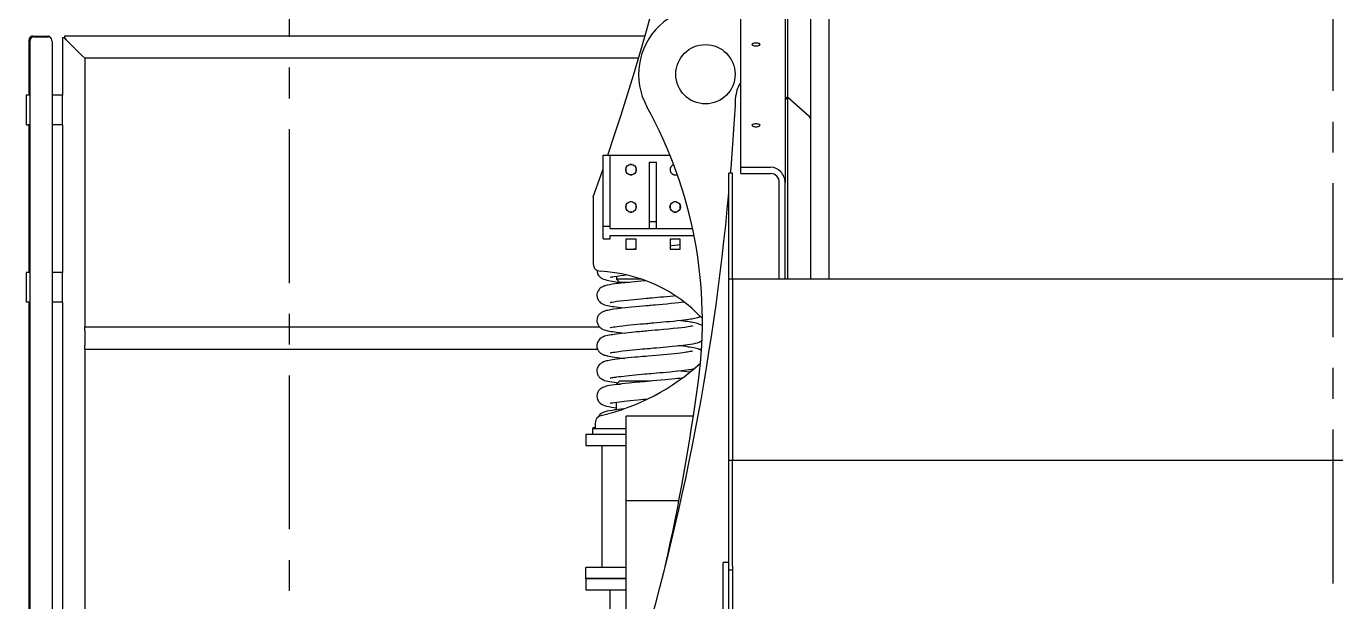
# Model space of a CAD drawing. Header units: millimetres. Extents: x 0 to 55611, y 0 to 32827.
# Drawn here: x 4728 to 6980, y 14954 to 15943 of the extents above; entities that cross this region are included whole.
import ezdxf

# ---------------------------------------------------------------- set-up
doc = ezdxf.new("R2010")
doc.units = ezdxf.units.MM
doc.header["$LTSCALE"] = 10
doc.linetypes.add('CENTER', pattern=[50.8, 31.75, -6.35, 6.35, -6.35])
doc.linetypes.add('SLD-Continua', pattern=[0])
for name, color, linetype in [('CHUTE', 30, 'SLD-Continua'), ('EQUIPO', 30, 'SLD-Continua'), ('FIMSA-CENTROS', 3, 'CENTER'), ('STRUC', 5, 'SLD-Continua')]:
    doc.layers.add(name, color=color, linetype=linetype)

msp = doc.modelspace()

# ---------------------------------------------------------------- linework, layer by layer
at = {"color": 7, "linetype": 'SLD-Continua', "lineweight": 25}
for p, q in [((4727.8, 15824), (4727.8, 15774.8)), ((4727.8, 15824), (4727.8, 15824)), ((4733.4, 15824.8), (4728.6, 15824.8)), ((4732.9, 15824.8), (4728.6, 15824.8)), ((4777.8, 15824.6), (4772.3, 15824.6)), ((4790.5, 15824.6), (4777.8, 15824.6)), ((4790.5, 15773.8), (4790.5, 15824.6)), ((4728.6, 15774), (4733.4, 15774)), ((4731.5, 15773.8), (4731.5, 15774)), ((4732.9, 15773.8), (4731.5, 15773.8)), ((4777.8, 15773.8), (4772.3, 15773.8)), ((4790.5, 15773.8), (4777.8, 15773.8)), ((4727.8, 15519.2), (4727.8, 15470)), ((4727.8, 15519.2), (4727.8, 15519.2)), ((4733.4, 15520), (4728.6, 15520)), ((4732.9, 15520), (4728.6, 15520)), ((4777.8, 15519.8), (4772.3, 15519.8)), ((4790.5, 15519.8), (4777.8, 15519.8)), ((4790.5, 15469), (4790.5, 15519.8)), ((4728.6, 15469.2), (4733.4, 15469.2)), ((4731.5, 15469), (4731.5, 15469.2)), ((4732.9, 15469), (4731.5, 15469)), ((4777.8, 15469), (4772.3, 15469)), ((4790.5, 15469), (4777.8, 15469)), ((5690.1, 15241.7), (5690.1, 15222.7)), ((5690.1, 15241.7), (5759.4, 15241.7)), ((5690.1, 15222.7), (5759.4, 15222.7)), ((5717.7, 15222.7), (5717.7, 15012.7)), ((5690.1, 14993.6), (5690.1, 15012.7)), ((5759.4, 15012.7), (5690.1, 15012.7)), ((5759.4, 14993.6), (5690.1, 14993.6))]:
    msp.add_line(p, q, dxfattribs=at)
for centre, start, end in [((4728.6, 15824), 90, 180), ((4728.6, 15824), 90, 180), ((4733.4, 15824), 0, 90), ((4728.6, 15774.8), 180, 270), ((4733.4, 15774.8), 270, 360), ((4728.6, 15519.2), 90, 180), ((4728.6, 15519.2), 90, 180), ((4733.4, 15519.2), 0, 90), ((4728.6, 15470), 180, 270), ((4733.4, 15470), 270, 360)]:
    msp.add_arc(centre, 0.794, start, end, dxfattribs=at)
at = {"layer": 'CHUTE', "linetype": 'SLD-Continua', "lineweight": 25}
for p, q in [((5936.3, 15508.7), (5936.3, 15690.7)), ((5942.6, 15690.7), (5936.3, 15690.7)), ((5942.6, 15508.7), (5942.6, 15690.7)), ((5936.3, 15197), (5936.3, 15508.7)), ((5942.6, 15508.7), (5936.3, 15508.7)), ((5942.6, 15508.7), (5942.6, 15197.3)), ((8007.6, 15508.7), (5942.6, 15508.7)), ((5936.3, 15197), (5942.6, 15197)), ((5936.3, 15021.6), (5936.3, 15197)), ((5942.6, 15197.3), (8007.6, 15197.3)), ((5942.6, 15014.9), (5942.6, 15197.3)), ((5936.3, 15021.6), (5926.7, 15021.6)), ((5926.7, 14982.9), (5926.7, 15021.6)), ((5936.3, 14982.9), (5936.3, 15021.6)), ((5936.3, 15009), (5942.6, 15009)), ((5942.6, 15014.9), (5942.6, 15010)), ((5942.6, 15010), (5942.6, 14930.3)), ((5926.7, 14915.8), (5926.7, 14982.9)), ((5936.3, 14915.8), (5936.3, 14982.9))]:
    msp.add_line(p, q, dxfattribs=at)
at = {"layer": 'EQUIPO', "linetype": 'SLD-Continua', "lineweight": 25}
for p, q in [((5957, 15700.9), (5957, 17493.1)), ((6033, 17280.1), (6033, 15674.3)), ((6109, 15508.7), (6109, 16965.9)), ((6037.1, 16238), (6037.1, 15822.1)), ((6077.5, 15782.1), (6077.5, 16198)), ((6037.1, 15822.1), (6033, 15818)), ((6037.1, 15821.1), (6033, 15817)), ((6033, 15818), (6033.5, 15817.5)), ((6037.1, 15822.1), (6074.1, 15789.5)), ((6037.1, 15821.1), (6037.1, 15508.7)), ((6074.1, 15788.5), (6037.1, 15821.1)), ((6077.5, 15508.7), (6077.5, 15781.1)), ((5720, 15721.7), (5732, 15721.7)), ((5720, 15599.7), (5720, 15721.7)), ((5732, 15599.7), (5732, 15721.7)), ((5732, 15721.7), (5835.2, 15721.7)), ((5759.2, 15698.8), (5759.2, 15694.6)), ((5770.1, 15705.4), (5765.9, 15705.4)), ((5776.7, 15694.6), (5776.7, 15698.8)), ((5800, 15709.7), (5812, 15709.7)), ((5800, 15607.7), (5800, 15709.7)), ((5812, 15607.7), (5812, 15709.7)), ((5835.2, 15698.8), (5835.2, 15694.6)), ((5957, 15690.2), (5957, 15700.9)), ((5957, 15700.9), (6008, 15700.9)), ((5765.9, 15687.9), (5770.1, 15687.9)), ((5841.9, 15687.9), (5846.1, 15687.9)), ((5957, 15690.2), (6008, 15690.2)), ((6023, 15598.4), (6023, 15674.3)), ((6033, 15598.4), (6033, 15674.3)), ((5703, 15650.2), (5703, 15534.6)), ((5759.2, 15634.8), (5759.2, 15630.6)), ((5770.1, 15641.4), (5765.9, 15641.4)), ((5776.7, 15630.6), (5776.7, 15634.8)), ((5835.2, 15634.8), (5835.2, 15630.6)), ((5846.1, 15641.4), (5841.9, 15641.4)), ((5852.7, 15630.6), (5852.7, 15634.8)), ((5765.9, 15623.9), (5770.1, 15623.9)), ((5841.9, 15623.9), (5846.1, 15623.9)), ((5720, 15599.7), (5732, 15599.7)), ((5720, 15577.7), (5720, 15599.7)), ((5732, 15595.7), (5732, 15599.7)), ((5732, 15595.7), (5873.9, 15595.7)), ((5800, 15607.7), (5812, 15607.7)), ((5800, 15595.7), (5800, 15607.7)), ((5812, 15595.7), (5812, 15607.7)), ((6023, 15526.8), (6023, 15598.4)), ((6033, 15526.8), (6033, 15598.4)), ((5720, 15577.7), (5732, 15577.7)), ((5732, 15583.7), (5876.3, 15583.7)), ((5732, 15577.7), (5732, 15583.7)), ((5759.2, 15577.4), (5759.2, 15559.9)), ((5776.7, 15577.4), (5759.2, 15577.4)), ((5776.7, 15559.9), (5776.7, 15577.4)), ((5835.2, 15577.4), (5835.2, 15559.9)), ((5852.7, 15577.4), (5835.2, 15577.4)), ((5852.7, 15559.9), (5852.7, 15577.4)), ((5759.2, 15559.9), (5776.7, 15559.9)), ((5835.2, 15559.9), (5852.7, 15559.9)), ((6023, 15508.7), (6023, 15526.8)), ((6033, 15508.7), (6033, 15526.8)), ((5743, 15513.6), (5743, 15508.2)), ((5743, 15508.2), (5748, 15503.2)), ((5786.7, 15508.2), (5743, 15508.2)), ((5748, 15503.2), (5765.8, 15503.2)), ((5709.4, 15437.3), (5709.4, 15437.3)), ((5743, 15328.2), (5748, 15333.2)), ((5743, 15328.2), (5749.8, 15328.2)), ((5743, 15327.3), (5743, 15328.2)), ((5802.2, 15333.2), (5748, 15333.2)), ((5743, 15284), (5743, 15297)), ((5875.3, 15273.1), (5759.4, 15273.1)), ((5759.4, 15127.4), (5759.4, 15273.1)), ((5701.8, 15251.2), (5701.8, 15241.7)), ((5727.2, 15251.2), (5701.8, 15251.2)), ((5703, 15251.2), (5703, 15253.2)), ((5703, 15253.2), (5706.6, 15253.2)), ((5706.6, 15261.6), (5706.6, 15251.2)), ((5759.4, 15251.2), (5727.2, 15251.2)), ((5850.4, 15127.4), (5759.4, 15127.4)), ((5759.4, 15127.4), (5759.4, 15127.3)), ((5759.4, 14792.5), (5759.4, 15127.3)), ((5850.3, 15127.3), (5759.4, 15127.3))]:
    msp.add_line(p, q, dxfattribs=at)
at = {"layer": 'EQUIPO', "linetype": 'SLD-Continua', "lineweight": 25, "flags": 128}
for points in [[(5983, 15909.6), (5984.6, 15909.6), (5986, 15909.8), (5987.4, 15910.1), (5988.5, 15910.5), (5989.3, 15910.9), (5989.8, 15911.4), (5990, 15912), (5989.8, 15912.5), (5989.3, 15913), (5988.5, 15913.5), (5987.4, 15913.8), (5986, 15914.1), (5984.6, 15914.3), (5983, 15914.4), (5981.4, 15914.3), (5980, 15914.1), (5978.6, 15913.8), (5977.5, 15913.5), (5976.7, 15913), (5976.2, 15912.5), (5976, 15912), (5976.2, 15911.4), (5976.7, 15910.9), (5977.5, 15910.5), (5978.6, 15910.1), (5980, 15909.8), (5981.4, 15909.6), (5983, 15909.6)], [(5983, 15770.6), (5984.6, 15770.6), (5986, 15770.8), (5987.4, 15771.1), (5988.5, 15771.5), (5989.3, 15771.9), (5989.8, 15772.4), (5990, 15773), (5989.8, 15773.5), (5989.3, 15774), (5988.5, 15774.5), (5987.4, 15774.9), (5986, 15775.1), (5984.6, 15775.3), (5983, 15775.4), (5981.4, 15775.3), (5980, 15775.1), (5978.6, 15774.9), (5977.5, 15774.5), (5976.7, 15774), (5976.2, 15773.5), (5976, 15773), (5976.2, 15772.4), (5976.7, 15771.9), (5977.5, 15771.5), (5978.6, 15771.1), (5980, 15770.8), (5981.4, 15770.6), (5983, 15770.6)], [(5703, 15650.2), (5716, 15686.9), (5720, 15698.2)], [(5835.2, 15566), (5837.6, 15566.2), (5843.3, 15566.8), (5848.5, 15567.3), (5852.7, 15567.8)], [(5768.8, 15559.9), (5772.5, 15560.3), (5776.7, 15560.7)], [(5709.3, 15524), (5709.6, 15521), (5710.4, 15518.3), (5711.2, 15516.5), (5712.2, 15514.9), (5713.4, 15513.4), (5714.9, 15511.9), (5716.5, 15510.7), (5717.9, 15509.8), (5720.7, 15508.5), (5723.3, 15507.6), (5726.3, 15506.8), (5729.3, 15506.1), (5732.3, 15505.6), (5735.4, 15505.1), (5738.4, 15504.6), (5742.1, 15504.1), (5746.4, 15503.5), (5747.8, 15503.4)], [(5793.1, 15505.7), (5792.7, 15505.7), (5789.1, 15505.3), (5784.8, 15505), (5779.9, 15504.5), (5774.4, 15504), (5768.8, 15503.5), (5762.1, 15502.8), (5756.2, 15502.2), (5751.2, 15501.6), (5746.8, 15501.1), (5743.2, 15500.7), (5740.1, 15500.3), (5735.6, 15499.6), (5731.1, 15498.8), (5727, 15498), (5723.5, 15497.1), (5722.2, 15496.7), (5720.6, 15496.1), (5718.8, 15495.3), (5716.8, 15494.1), (5715, 15492.8), (5714, 15491.9), (5713.1, 15490.9), (5711.4, 15488.4), (5709.9, 15484.9), (5709.5, 15482.8), (5709.3, 15480.4)], [(5732.3, 15511.7), (5732.3, 15511.7), (5732.5, 15511.7), (5733, 15511.9), (5734.4, 15512.2), (5736.6, 15512.6), (5739.3, 15513.1), (5744.1, 15513.8), (5749.7, 15514.5), (5755.9, 15515.3), (5759.8, 15515.7)], [(5749.5, 15503.2), (5751.6, 15502.9), (5757.3, 15502.3)], [(5709.3, 15480.7), (5709.7, 15477.2), (5710.7, 15474.3), (5712, 15471.9), (5713.7, 15469.8), (5715.8, 15467.9), (5717.9, 15466.5), (5720.3, 15465.4), (5722.5, 15464.5), (5725, 15463.8), (5727.8, 15463.1), (5730.6, 15462.6), (5733.1, 15462.1), (5735.7, 15461.7), (5738.6, 15461.3), (5742.2, 15460.8), (5746.6, 15460.2), (5751.7, 15459.6), (5757.3, 15459)], [(5732.3, 15468.4), (5732.3, 15468.4), (5732.6, 15468.4), (5733.6, 15468.7), (5735.7, 15469.1), (5738.4, 15469.6), (5743.2, 15470.4), (5748.8, 15471.1), (5754.9, 15471.8), (5762, 15472.6), (5767.3, 15473.1), (5773.1, 15473.7), (5779.4, 15474.3), (5785.1, 15474.8), (5790.2, 15475.3), (5794.5, 15475.7), (5797.9, 15476), (5800.4, 15476.2), (5802.2, 15476.3), (5804.5, 15476.5), (5808.2, 15476.9), (5813, 15477.3), (5818.8, 15477.8), (5823.7, 15478.2), (5829.2, 15478.7), (5835.1, 15479.3), (5841, 15479.9), (5843.6, 15480.1)], [(5859.5, 15468.8), (5858.2, 15468.7), (5854.3, 15468.2), (5849.4, 15467.6), (5843.8, 15467), (5837.2, 15466.4), (5829.6, 15465.6), (5822.2, 15464.9), (5815.6, 15464.3), (5809.8, 15463.8), (5806.1, 15463.5), (5802.9, 15463.2), (5800.4, 15463), (5798.1, 15462.8), (5793.6, 15462.4), (5788.2, 15461.9), (5782.1, 15461.4), (5775.7, 15460.8), (5769.1, 15460.2), (5763.5, 15459.6), (5758, 15459.1), (5752.5, 15458.5), (5745, 15457.6), (5738.5, 15456.7), (5734.4, 15456.1), (5730.7, 15455.4), (5727.7, 15454.8), (5726.4, 15454.5), (5725.3, 15454.3), (5724.2, 15454), (5723, 15453.6), (5721.4, 15453), (5719.4, 15452.2), (5717.4, 15451.2), (5715.9, 15450.1), (5714.9, 15449.4), (5714.2, 15448.7), (5713.6, 15448.1), (5713.1, 15447.5), (5711.8, 15445.8), (5710.6, 15443.6), (5709.7, 15440.6), (5709.4, 15437.3)], [(5709.3, 15437.3), (5709.5, 15434.8), (5710.1, 15432.6), (5710.7, 15430.9), (5711.3, 15429.7), (5712.1, 15428.5), (5712.7, 15427.6), (5713.7, 15426.5), (5715, 15425.2), (5716.4, 15424.1), (5717.7, 15423.3), (5720.2, 15422.1), (5722.4, 15421.3), (5724.9, 15420.5), (5727.9, 15419.8), (5730.9, 15419.2), (5733.7, 15418.7), (5736.5, 15418.2), (5739.6, 15417.8), (5743.3, 15417.3), (5747.7, 15416.7), (5752.8, 15416.2), (5757.3, 15415.7)], [(5732.3, 15425), (5732.5, 15425.1), (5733.4, 15425.3), (5735.4, 15425.7), (5737.9, 15426.2), (5741, 15426.7), (5744.4, 15427.2), (5748.1, 15427.7), (5754.1, 15428.4), (5761.2, 15429.2), (5766.5, 15429.7), (5772.3, 15430.3), (5778.5, 15430.9), (5784.1, 15431.4), (5789.3, 15431.9), (5793.6, 15432.2), (5796.9, 15432.5), (5799.3, 15432.8), (5801.1, 15432.9), (5803.5, 15433.1), (5807.3, 15433.5), (5812.2, 15433.9), (5818.1, 15434.4), (5823.2, 15434.9), (5828.8, 15435.4), (5834.9, 15435.9), (5840.9, 15436.5), (5848, 15437.3), (5854.1, 15437.9), (5859.3, 15438.5), (5863.6, 15439.1), (5867.2, 15439.6), (5870.1, 15440), (5872.5, 15440.4), (5874.8, 15440.8), (5877.4, 15441.3), (5880.2, 15441.9), (5882.7, 15442.6), (5884.8, 15443.3), (5886.3, 15444), (5887, 15444.3)], [(5890.7, 15427.9), (5890.1, 15428.5), (5889, 15429.2), (5887.8, 15429.9), (5886.5, 15430.6), (5884.9, 15431.3), (5882.5, 15432.1), (5879.9, 15432.8), (5877.1, 15433.4), (5874.4, 15433.9), (5872.1, 15434.3), (5870.2, 15434.6), (5868.2, 15434.9), (5865.3, 15435.4), (5861.5, 15435.9), (5857.8, 15436.3), (5853.5, 15436.8), (5848.7, 15437.3)], [(5873.8, 15428), (5873.6, 15427.9), (5873, 15427.8), (5871.9, 15427.5), (5870.5, 15427.2), (5868.9, 15426.9), (5866.4, 15426.5), (5863.7, 15426.1), (5860.5, 15425.6), (5854.9, 15424.9), (5848.3, 15424.2), (5840.7, 15423.4), (5832.5, 15422.6), (5824.1, 15421.8), (5815.5, 15421), (5809.8, 15420.5), (5804.1, 15420), (5798.8, 15419.5), (5794.5, 15419.2), (5791.2, 15418.9), (5788.8, 15418.7), (5786.2, 15418.4), (5782.5, 15418.1), (5777.7, 15417.7), (5773.5, 15417.3), (5768.8, 15416.8), (5763.6, 15416.3), (5758.4, 15415.8), (5752.3, 15415.1), (5747.1, 15414.5), (5742.8, 15414), (5739.1, 15413.5), (5736.1, 15413), (5733.7, 15412.6), (5731.1, 15412.2), (5728.2, 15411.6), (5725.2, 15410.9), (5722.7, 15410.2), (5720.5, 15409.4), (5718.5, 15408.5), (5717.3, 15407.8), (5716, 15406.9), (5714.6, 15405.8), (5713.2, 15404.3), (5711.5, 15402), (5710.7, 15400.3), (5710, 15398.4), (5709.5, 15396.2), (5709.3, 15393.7)], [(5709.3, 15394), (5709.5, 15391.7), (5709.9, 15389.7), (5710.5, 15388.1), (5711.1, 15386.8), (5711.6, 15385.9), (5712, 15385.3), (5712.7, 15384.2), (5714, 15382.9), (5715.8, 15381.3), (5717.9, 15379.9), (5720.1, 15378.8), (5722.1, 15378), (5723.8, 15377.5), (5725.2, 15377.1), (5726.5, 15376.8), (5728, 15376.4), (5730.3, 15376), (5733.1, 15375.5), (5736.1, 15375), (5740.1, 15374.4), (5744.1, 15373.9), (5748.3, 15373.3), (5753.5, 15372.7), (5757.3, 15372.3)], [(5873.6, 15384.6), (5873.6, 15384.6), (5873.2, 15384.5), (5872, 15384.2), (5869.9, 15383.8), (5867.5, 15383.4), (5865.2, 15383), (5863, 15382.7), (5860.4, 15382.3), (5857.2, 15381.9), (5853.3, 15381.4), (5848.6, 15380.9), (5843, 15380.3), (5836.6, 15379.6), (5830.1, 15379), (5823.8, 15378.4), (5817.7, 15377.9), (5811.9, 15377.4), (5803.9, 15376.7), (5796.9, 15376), (5793.4, 15375.7), (5790.3, 15375.5), (5787.5, 15375.2), (5784, 15374.9), (5779.7, 15374.5), (5774.7, 15374.1), (5768.9, 15373.5), (5763.4, 15373), (5757.9, 15372.4), (5752.9, 15371.9), (5748.6, 15371.4), (5743.6, 15370.7), (5739.5, 15370.2), (5736.1, 15369.7), (5733, 15369.2), (5730.5, 15368.7), (5728.2, 15368.3), (5726.1, 15367.8), (5724.2, 15367.3), (5722.5, 15366.8), (5720.7, 15366.1), (5718.7, 15365.2), (5716.8, 15364.1), (5714.7, 15362.5), (5713.3, 15361.1), (5711.6, 15358.8), (5710.7, 15357.2), (5710, 15355.2), (5709.5, 15353), (5709.3, 15350.4)], [(5732.3, 15381.7), (5732.3, 15381.7), (5732.7, 15381.8), (5733.7, 15382.1), (5735.3, 15382.4), (5737.2, 15382.8), (5740.1, 15383.2), (5743.5, 15383.7), (5747.2, 15384.2), (5753.2, 15385), (5760.2, 15385.8), (5765.4, 15386.3), (5771, 15386.9), (5777.1, 15387.4), (5782.6, 15387.9), (5787.8, 15388.4), (5792.1, 15388.8), (5795.6, 15389.1), (5798.3, 15389.3), (5800.3, 15389.5), (5802.8, 15389.7), (5806.8, 15390.1), (5811.9, 15390.5), (5818.1, 15391.1), (5823.4, 15391.6), (5829.2, 15392.1), (5834.6, 15392.6), (5839.6, 15393.1), (5846.7, 15393.8), (5852.7, 15394.4), (5857.7, 15395), (5861.8, 15395.5), (5865.6, 15396), (5870.3, 15396.7), (5874.8, 15397.5), (5878.8, 15398.3), (5882.2, 15399.1), (5883.6, 15399.6), (5885.3, 15400.2), (5887.2, 15401.1), (5889.2, 15402.2), (5890.1, 15402.9)], [(5889.1, 15385.8), (5888, 15386.5), (5885.6, 15387.7), (5883.4, 15388.5), (5880.9, 15389.2), (5878.1, 15389.9), (5875.4, 15390.4), (5872.8, 15390.9), (5869.9, 15391.4), (5866.6, 15391.8), (5862.6, 15392.4), (5857.8, 15393), (5852.2, 15393.6), (5848.6, 15394)], [(5709.3, 15350.7), (5709.7, 15347.4), (5710.4, 15344.9), (5711.2, 15343.2), (5711.9, 15342.1), (5712.6, 15341.1), (5713.4, 15340.1), (5714.5, 15339), (5716.5, 15337.4), (5718.7, 15336.1), (5720.6, 15335.2), (5722.5, 15334.5), (5725.2, 15333.8), (5728, 15333.1), (5731.3, 15332.4), (5735.1, 15331.8), (5739, 15331.2), (5743, 15330.7), (5745.2, 15330.4)], [(5855.7, 15338.4), (5855.6, 15338.4), (5852, 15337.9), (5848, 15337.5), (5843.5, 15337), (5838.4, 15336.5), (5832.7, 15335.9), (5826.5, 15335.4), (5819.7, 15334.7), (5812.4, 15334.1), (5805.8, 15333.5), (5800.2, 15333), (5795.7, 15332.6), (5792.3, 15332.3), (5790.4, 15332.2), (5788.6, 15332), (5786.1, 15331.8), (5782.9, 15331.5), (5779, 15331.1), (5774.5, 15330.7), (5769.5, 15330.2), (5764.9, 15329.8), (5758.2, 15329.1), (5752.5, 15328.5), (5747.6, 15327.9), (5743.3, 15327.4), (5739.4, 15326.9), (5734.8, 15326.2), (5730.8, 15325.5), (5727.3, 15324.8), (5724.2, 15324), (5722.8, 15323.6), (5721.2, 15323), (5719.5, 15322.3), (5717.6, 15321.3), (5716, 15320.2), (5715.2, 15319.6), (5714.5, 15319), (5714, 15318.5), (5713.2, 15317.7), (5712.1, 15316.2), (5710.8, 15314), (5709.8, 15311), (5709.3, 15307.1)], [(5732.4, 15338.4), (5732.5, 15338.4), (5733.4, 15338.7), (5735.3, 15339.1), (5737.5, 15339.5), (5739.1, 15339.8), (5740.7, 15340), (5742.1, 15340.2), (5743.8, 15340.5), (5746.8, 15340.9), (5750.6, 15341.3), (5755.4, 15341.9), (5759.8, 15342.4), (5764.8, 15342.9), (5770, 15343.4), (5774.9, 15343.9), (5781, 15344.5), (5786.4, 15345), (5791.1, 15345.4), (5795.1, 15345.7), (5799.2, 15346.1), (5803.4, 15346.5), (5807.7, 15346.8), (5812.3, 15347.2), (5817.5, 15347.7), (5823.2, 15348.2), (5829.3, 15348.8), (5835.8, 15349.4), (5842.6, 15350), (5849.2, 15350.7), (5854.9, 15351.4), (5859.7, 15351.9), (5863.7, 15352.4), (5867, 15352.9), (5869.7, 15353.3), (5872, 15353.6), (5874.4, 15354.1), (5876, 15354.4)], [(5709.3, 15307.3), (5709.7, 15304.1), (5710.4, 15301.5), (5711.4, 15299.6), (5712.2, 15298.3), (5713.6, 15296.6), (5715.1, 15295.1), (5717.4, 15293.5), (5719.8, 15292.3), (5722.3, 15291.3), (5725.9, 15290.3), (5729.7, 15289.4), (5734.2, 15288.6), (5739.1, 15287.9), (5743, 15287.3)], [(5732.2, 15295), (5732.3, 15295), (5732.9, 15295.2), (5734.4, 15295.6), (5736.5, 15296), (5739.1, 15296.4), (5743.7, 15297.1), (5748.8, 15297.8), (5752.4, 15298.2), (5756.5, 15298.7), (5761.3, 15299.2), (5766.7, 15299.8), (5772.8, 15300.4), (5779.5, 15301), (5785, 15301.5), (5789.6, 15301.9), (5793.3, 15302.2), (5796.1, 15302.5), (5796.4, 15302.5)], [(5755.5, 15285.5), (5751, 15285), (5746.7, 15284.5), (5743, 15284), (5739.9, 15283.6), (5735.4, 15282.9), (5730.9, 15282.2), (5726.8, 15281.3), (5723.3, 15280.4), (5722, 15280), (5720.4, 15279.4), (5718.7, 15278.6), (5716.8, 15277.5), (5715, 15276.2), (5714.1, 15275.3), (5713.2, 15274.3), (5711.4, 15271.8), (5711.1, 15271.1)]]:
    msp.add_lwpolyline(points, dxfattribs=at)
at = {"layer": 'EQUIPO', "linetype": 'SLD-Continua', "lineweight": 25}
for centre, radius in [((5896, 15860.7), 51), ((5768, 15696.7), 9), ((5768, 15632.7), 9), ((5844, 15632.7), 9)]:
    msp.add_circle(centre, radius, dxfattribs=at)
for centre, radius, start, end in [((1724, 17085.6), 4230, 341.1891, 357.0319), ((5896, 15860.7), 115, 57.9652, 208.9867), ((5986.3, 15822.2), 38, 140.3992, 177.0319), ((1724, 16043.2), 4230, 355.2199, 357.0319), ((5128.9, 15435.7), 762, 352.3027, 28.9867), ((6067.6, 15782), 9.83, 357.3734, 49.0705), ((6067.7, 15781), 9.8, 0.2664, 49.1867), ((5844, 15696.7), 9, 105.7447, 270), ((5844, 15696.7), 9, 270, 294.3526), ((6007.5, 15674.7), 15.5, 358.2754, 88.1648), ((1724, 16043.2), 4230, 342.8029, 354.7523), ((5715.7, 15534.6), 12.7, 180, 267.301), ((5703, 15265.2), 257, 43.0371, 87.301), ((5629.9, 15645), 381, 283.1234, 312.54), ((5803.1, 14896.2), 456.8, 81.7549, 84.2741), ((2083.5, 15847.3), 3835, 347.4613, 352.3027), ((5719.3, 15261.6), 12.7, 103.1234, 180)]:
    msp.add_arc(centre, radius, start, end, dxfattribs=at)
at = {"layer": 'EQUIPO', "linetype": 'SLD-Continua', "lineweight": 25, "extrusion": (1.79566e-13, -0.005439, 0.999985)}
msp.add_ellipse((6008, 15674.3), major_axis=(0, -26.6, -0.1), ratio=0.93971, start_param=1.570796, end_param=3.141593, dxfattribs=at)
at = {"layer": 'FIMSA-CENTROS', "ltscale": 0.833333}
for p, q in [((6975.1, 17790), (6975.1, 9512.5)), ((5179.9, 16189.6), (5179.9, 9584.4))]:
    msp.add_line(p, q, dxfattribs=at)
at = {"layer": 'STRUC', "linetype": 'SLD-Continua', "lineweight": 25}
for p, q in [((4739, 15926.2), (4764.9, 15926.2)), ((4741, 15925), (4765.5, 15925)), ((4793.5, 15926.2), (4793.5, 15923.2)), ((5792, 15926.2), (4793.5, 15926.2)), ((4732.9, 15824.8), (4732.9, 15920.1)), ((4733.7, 15923.2), (4736.2, 15923.2)), ((4734.2, 15916.9), (4734.2, 14792.2)), ((4772.3, 15916.9), (4772.3, 14793.8)), ((4790.5, 15923.2), (4790.5, 15824.6)), ((4793.5, 15923.2), (4790.5, 15923.2)), ((4793.5, 15923.2), (4796.6, 15920.1)), ((4796.6, 15920.1), (4793.5, 15923.2)), ((4796.6, 15920.1), (4822.5, 15894.2)), ((4822.5, 15894.2), (4828.6, 15888.1)), ((4828.6, 15888.1), (4822.5, 15894.2)), ((4828.6, 15888.1), (4828.6, 15426.2)), ((5780.9, 15888.1), (4828.6, 15888.1)), ((4732.9, 15520), (4732.9, 15774)), ((4790.5, 15773.8), (4790.5, 15519.8)), ((4732.9, 14790.5), (4732.9, 15469.2)), ((4790.5, 15469), (4790.5, 14931)), ((4828.6, 15426.2), (5714, 15426.2)), ((4828.6, 15420.1), (4828.6, 15426.2)), ((4828.6, 15420.1), (4828.6, 15394.2)), ((4828.6, 15388.1), (4828.6, 15394.2)), ((4828.6, 15388.1), (5710.5, 15388.1)), ((4828.6, 15388.1), (4828.6, 14931)), ((5884.5, 15388.1), (5889.4, 15388.1)), ((5690.1, 14993.6), (5690.1, 14974.6)), ((5690.1, 14993.6), (5759.4, 14993.6)), ((5690.1, 14974.6), (5759.4, 14974.6)), ((5731.8, 14974.6), (5731.8, 14792.5))]:
    msp.add_line(p, q, dxfattribs=at)
for centre, radius, start, end in [((4739, 15920.1), 6.1, 90, 149.4777), ((4740.9, 15918.1), 6.92, 89.3745, 147.5823), ((4764.9, 15920.1), 6.1, 32.6455, 90), ((4765.5, 15918.1), 6.92, 32.4177, 90.6255), ((4739, 15920.1), 6.1, 149.4777, 180)]:
    msp.add_arc(centre, radius, start, end, dxfattribs=at)
for centre, start_param, end_param in [((4741, 15916.9), 1.047198, 1.570796), ((4741, 15916.9), 1.047198, 1.570796), ((4765.5, 15916.9), 4.712389, 5.235988), ((4765.5, 15916.9), 4.712389, 5.235988)]:
    msp.add_ellipse(centre, major_axis=(0, 9.76), ratio=0.700049, start_param=start_param, end_param=end_param, dxfattribs=at)

doc.saveas('drawing.dxf')
